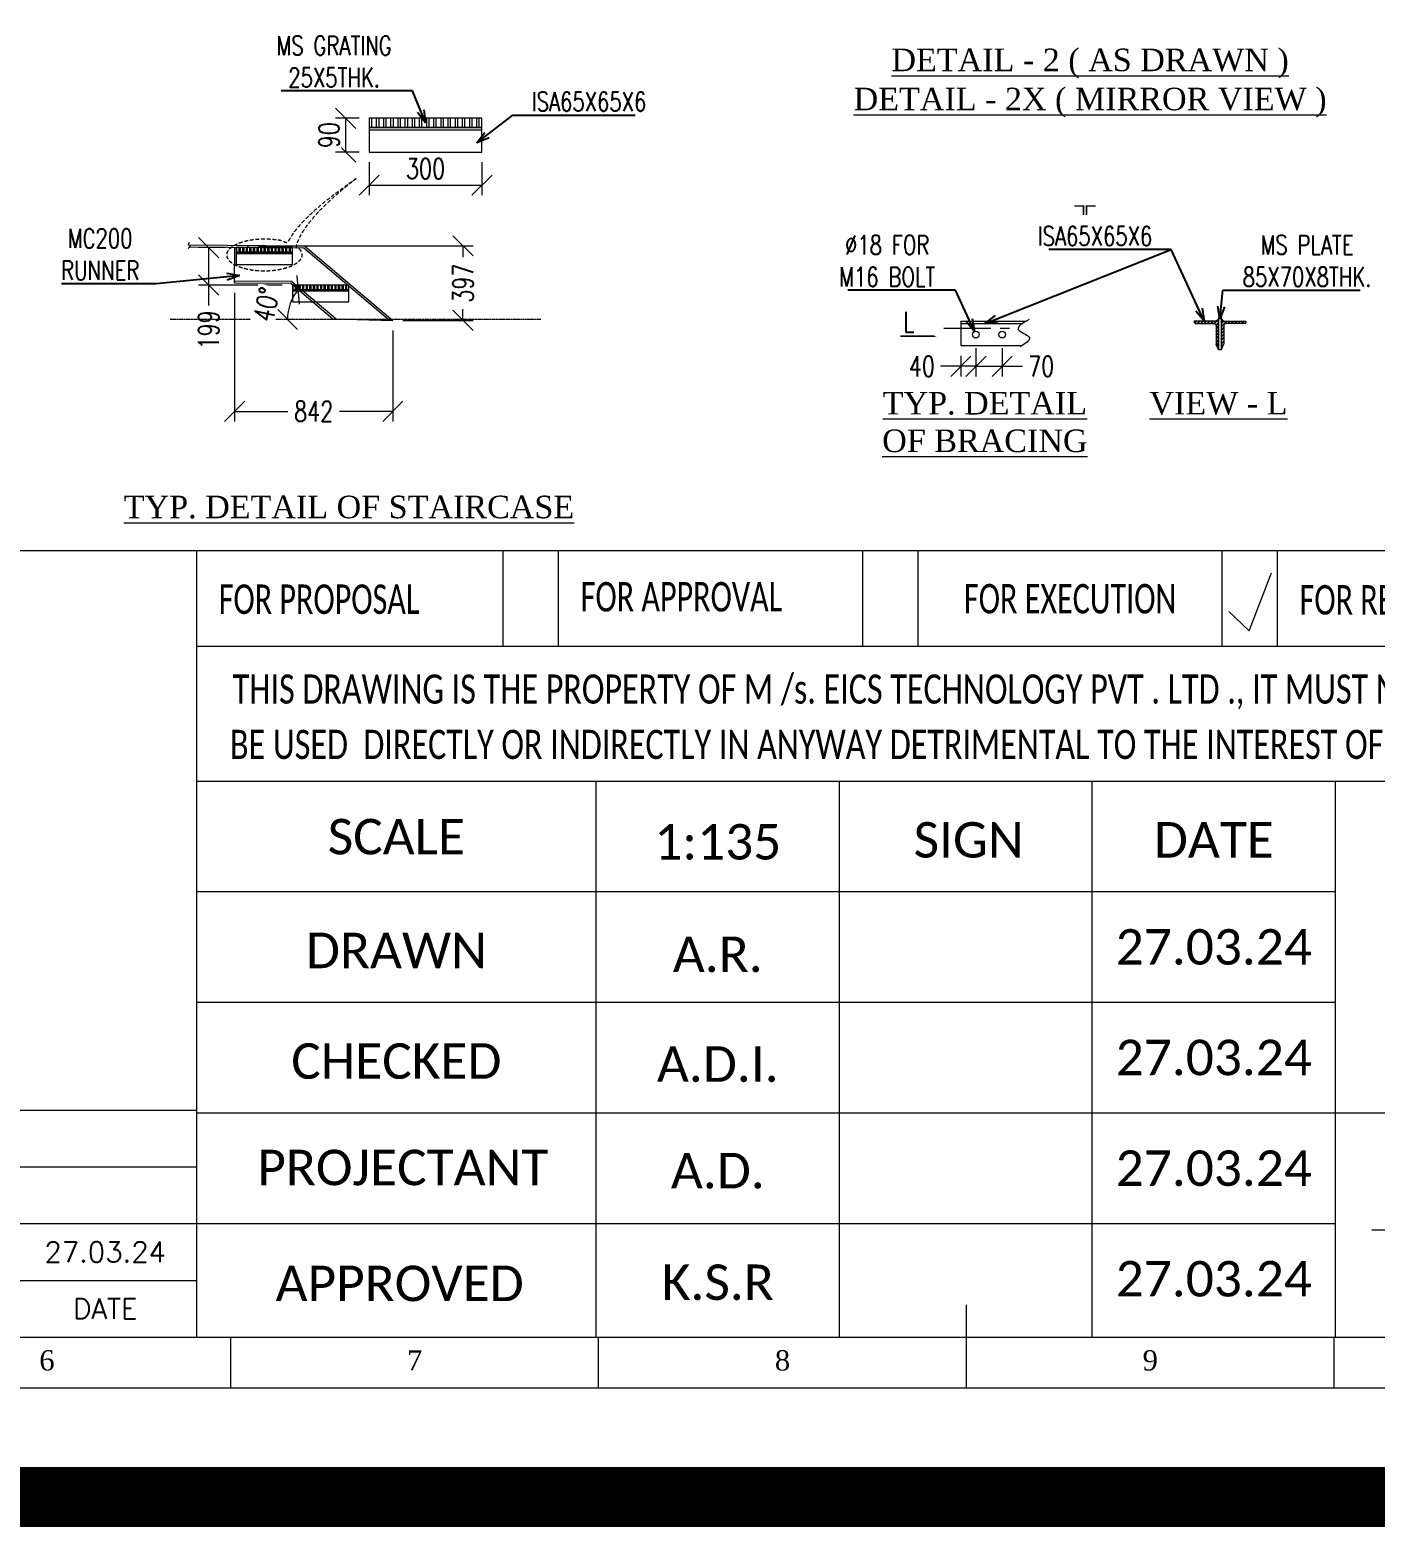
# Model space of a CAD drawing. Header units: millimetres. Extents: x 440906 to 556670, y 99378 to 157816.
# Drawn here: x 503218 to 521111, y 99378 to 119296 of the extents above; entities that cross this region are included whole.
import ezdxf
from ezdxf import colors
from ezdxf.entities.mleader import LeaderData, LeaderLine
from ezdxf.enums import TextEntityAlignment as Align
from ezdxf.math import Vec2, Vec3

# ---------------------------------------------------------------- set-up
doc = ezdxf.new("R2010")
doc.units = ezdxf.units.MM
for name, pattern in [('CENTER', [2, 1.25, -0.25, 0.25, -0.25]), ('HIDDEN', [0.375, 0.25, -0.125]), ('PHANTOM2', [31.75, 15.875, -3.175, 3.175, -3.175, 3.175, -3.175])]:
    doc.linetypes.add(name, pattern=pattern)
doc.layers.get('Defpoints').update_dxf_attribs({"lineweight": 0})
for name, color, linetype, lineweight in [('A2 LAND', 7, 'Continuous', 15), ('Center Line', 2, 'CENTER', 9), ('Construction Line', 3, 'Continuous', 20), ('Dimentions', 1, 'Continuous', 13), ('Text', 1, 'Continuous', 20)]:
    doc.layers.add(name, color=color, linetype=linetype, lineweight=lineweight)
doc.layers.add('Phantom Line', color=250, linetype='PHANTOM2', lineweight=5, transparency=0.4)
doc.styles.add('BOS', font='BOOKOS.TTF')
doc.styles.add('EICS CALIBRI', font='calibri.ttf')
doc.styles.add('romans', font='romans.shx', dxfattribs={"width": 0.75})
doc.styles.get("Standard").update_dxf_attribs({"font": 'simplex.shx'})
doc.dimstyles.new('ASHU', dxfattribs={"dimscale": 135, "dimtxt": 2, "dimasz": 2, "dimexe": 1, "dimexo": 1, "dimtad": 0, "dimdec": 0, "dimtxsty": 'romans', "dimblk": 'OBLIQUE', "dimcen": 2.5, "dimclrd": 256, "dimclre": 256, "dimclrt": 256, "dimadec": 0, "dimazin": 0, "dimtfac": 1, "dimtdec": 0, "dimtmove": 0, "dimatfit": 3, "dimldrblk": 'OPEN', "dimfxl": 1, "dimtfill": 1, "dimlwd": 9, "dimlwe": 5, "dimarcsym": 0})

# ---------------------------------------------------------------- blocks, each defined once
blk = doc.blocks.new('A2-P')
at = {"layer": 'A2 LAND', "color": 0}
for p, q in [((532836.27, 184283.52), (532484.87, 184283.52)), ((532694.18, 184283.52), (532694.18, 184261.91)), ((532724.43, 184274.08), (532724.43, 184283.52)), ((532729.89, 184274.08), (532729.89, 184283.52)), ((532759.89, 184274.08), (532759.89, 184283.52)), ((532765.35, 184274.08), (532765.35, 184283.52)), ((532795.35, 184274.08), (532795.35, 184283.52)), ((532800.81, 184274.08), (532800.81, 184283.52)), ((532836.27, 184274.08), (532694.18, 184274.08)), ((532694.18, 184261.91), (532694.18, 184205.96)), ((532836.27, 184260.78), (532694.18, 184260.78)), ((532733.59, 184205.96), (532733.59, 184260.78)), ((532757.6, 184205.96), (532757.6, 184260.78)), ((532806.54, 184205.96), (532806.54, 184260.78)), ((532484.87, 184228.34), (532694.18, 184228.34)), ((532484.87, 184222.74), (532694.18, 184222.74)), ((532484.87, 184217.15), (532694.18, 184217.15)), ((532484.87, 184211.55), (532694.18, 184211.55)), ((532770.12, 184200.96), (532770.12, 184209.14)), ((532697.56, 184200.96), (532697.56, 184205.96)), ((532733.84, 184200.96), (532733.84, 184205.96)), ((532770.12, 184200.96), (532770.12, 184205.96)), ((532806.4, 184200.96), (532806.4, 184205.96))]:
    blk.add_line(p, q, dxfattribs=at)
at = {"layer": 'A2 LAND'}
for p, q in [((532694.18, 184261.91), (532694.18, 184205.96)), ((532782.53, 184205.96), (532782.53, 184260.78)), ((532806.54, 184249.87), (532694.18, 184249.87)), ((532806.54, 184238.96), (532694.18, 184238.96)), ((532836.27, 184228.05), (532694.18, 184228.05)), ((532806.54, 184217.14), (532694.18, 184217.14)), ((532806.54, 184217.14), (532694.18, 184217.14))]:
    blk.add_line(p, q, dxfattribs=at)
at = {"layer": 'A2 LAND', "color": 7, "ltscale": 8}
blk.add_line((532810.1, 184216.55), (532832.87, 184216.55), dxfattribs=at)
at = {"layer": 'A2 LAND', "color": 0}
for points in [[(532479.87, 184200.96), (533060.38, 184200.96), (533060.38, 184606.82), (532479.87, 184606.82)], [(532484.87, 184205.96), (533055.38, 184205.96), (533055.38, 184601.82), (532484.87, 184601.82)]]:
    blk.add_lwpolyline(points, close=True, dxfattribs=at)
at = {"layer": 'A2 LAND'}
blk.add_lwpolyline([(532796.01, 184277.53), (532798.01, 184275.64), (532800.23, 184281.37)], dxfattribs=at)
at = {"layer": 'A2 LAND', "color": 5, "style": 'EICS CALIBRI', "width": 0.7}
for s, p in [('FOR APPROVAL', (532732.07, 184277.54)), ('FOR PROPOSAL', (532696.36, 184277.3)), ('FOR REFERENCE', (532802.99, 184277.24))]:
    blk.add_text(s, height=2.9041, dxfattribs=at).set_placement(p)
blk.add_text('FOR EXECUTION', height=2.9041, dxfattribs=at).set_placement((532780.35, 184278.8), align=Align.MIDDLE_CENTER)
at = {"layer": 'A2 LAND', "color": 0, "style": 'EICS CALIBRI', "width": 0.75}
for s, p in [('THIS DRAWING IS THE PROPERTY OF M /s. EICS TECHNOLOGY PVT . LTD ., IT MUST NOT', (532697.74, 184268.45)), ('BE USED  DIRECTLY OR INDIRECTLY IN ANYWAY DETRIMENTAL TO THE INTEREST OF THE COMPANY.', (532697.48, 184262.99))]:
    blk.add_text(s, height=2.8749, dxfattribs=at).set_placement(p)
at = {"layer": 'A2 LAND', "style": 'EICS CALIBRI'}
for s, p in [('SCALE', (532713.89, 184255.33)), ('SIGN', (532770.34, 184255.01)), ('DRAWN', (532713.89, 184244.1)), ('CHECKED', (532713.89, 184233.19))]:
    blk.add_text(s, height=3.5, rotation=0, dxfattribs=at).set_placement(p, align=Align.MIDDLE_CENTER)
for s, p in [('DATE', (532794.53, 184255.01)), ('27.03.24', (532794.53, 184244.45)), ('27.03.24', (532794.53, 184233.54)), ('27.03.24', (532794.53, 184222.62)), ('27.03.24', (532794.53, 184211.71))]:
    blk.add_text(s, height=3.5, rotation=0, dxfattribs=at).set_placement(p, align=Align.MIDDLE)
for s, p in [('PROJECTANT', (532700.17, 184220.94)), ('APPROVED', (532701.97, 184209.5))]:
    blk.add_text(s, height=3.5, rotation=0, dxfattribs=at).set_placement(p)
at = {"layer": 'A2 LAND', "color": 0}
for s, p in [('27.03.24', (532685.17, 184214.35)), ('DATE', (532685.17, 184208.76))]:
    blk.add_text(s, height=2, rotation=0, dxfattribs=at).set_placement(p, align=Align.MIDDLE)
at = {"layer": 'A2 LAND', "color": 0, "style": 'BOS'}
for s, p in [('6', (532679.42, 184203.66)), ('7', (532715.7, 184203.66)), ('8', (532751.98, 184203.66)), ('9', (532788.26, 184203.66))]:
    blk.add_text(s, height=2, dxfattribs=at).set_placement(p, align=Align.MIDDLE)
at = {"layer": 'A2 LAND', "color": 5, "style": 'EICS CALIBRI'}
for tag, height, p in [('CLIENT', 5, (532972.4, 184277.32)), ('PROJECTNAME', 3.5, (532972.4, 184265.93)), ('PROJECTLOCATION', 3.5, (532972.4, 184256.33)), ('DRAWINGNAME1', 5, (532972.25, 184246.62)), ('CODE', 3.5, (532820.7, 184239.3)), ('DRAWINGNAME2', 5, (532972.49, 184238.83)), ('DRAWINGNO1', 3.5, (532940.8, 184227.64)), ('SHNO', 3.5, (533005.25, 184224.03)), ('RV', 3.5, (533046.81, 184224.15)), ('APPD', 3.5, (532745.59, 184211.36))]:
    blk.add_attdef(tag, text='', height=height, dxfattribs=at).set_placement(p, align=Align.MIDDLE)
for tag, p in [('SCALE', (532745.59, 184255.01)), ('DWN', (532745.59, 184244.1)), ('CKD', (532745.59, 184233.19)), ('PRTANT', (532745.6, 184222.28))]:
    blk.add_attdef(tag, text='', height=3.5, dxfattribs=at).set_placement(p, align=Align.MIDDLE_CENTER)
blk = doc.blocks.new('_Open30')
at = {"color": 0, "linetype": 'ByBlock', "lineweight": -2}
for p, q in [((-1, 0.27), (0, 0)), ((0, 0), (-1, -0.27)), ((0, 0), (-1, 0))]:
    blk.add_line(p, q, dxfattribs=at)
blk = doc.blocks.new('_Oblique')
at = {"color": 0, "linetype": 'ByBlock', "lineweight": -2}
blk.add_line((-0.5, -0.5), (0.5, 0.5), dxfattribs=at)
blk = doc.blocks.new('*D102')
at = {"layer": 'Defpoints', "color": 0, "transparency": 16777216}
for p in [(515801, 115198), (516151, 115198), (516151, 114822)]:
    blk.add_point(p, dxfattribs=at)
at = {"layer": 'Dimentions', "lineweight": 5, "transparency": 16777216}
for p, q in [((515801, 115063), (515801, 114687)), ((516151, 115063), (516151, 114687))]:
    blk.add_line(p, q, dxfattribs=at)
at = {"layer": 'Dimentions', "lineweight": 9, "transparency": 16777216}
for p, q in [((515801, 114822), (516151, 114822)), ((516151, 114822), (516421, 114822))]:
    blk.add_line(p, q, dxfattribs=at)
at = {"layer": 'Dimentions', "lineweight": 9, "transparency": 16777216, "xscale": 270, "yscale": 270, "zscale": 270, "rotation": 180}
blk.add_blockref('_Oblique', (515801, 114822), dxfattribs=at)
at = {"layer": 'Dimentions', "lineweight": 9, "transparency": 16777216, "xscale": 270, "yscale": 270, "zscale": 270}
blk.add_blockref('_Oblique', (516151, 114822), dxfattribs=at)
at = {"layer": 'Dimentions', "transparency": 16777216, "insert": (516670, 114822), "char_height": 270, "attachment_point": 5, "style": 'romans', "bg_fill": 3, "box_fill_scale": 1.1, "bg_fill_color": 256, "bg_fill_true_color": 13158600, "bg_fill_transparency": 0}
blk.add_mtext('70', dxfattribs=at)
blk = doc.blocks.new('_Open')
at = {"color": 0, "linetype": 'ByBlock', "lineweight": -2}
for p, q in [((-1, 0.167), (0, 0)), ((-1, -0.167), (0, 0)), ((0, 0), (-1, 0))]:
    blk.add_line(p, q, dxfattribs=at)
blk = doc.blocks.new('*D103')
at = {"layer": 'Defpoints', "color": 0, "transparency": 16777216}
for p in [(515601, 115096), (515801, 115096), (515601, 114822)]:
    blk.add_point(p, dxfattribs=at)
at = {"layer": 'Dimentions', "lineweight": 5, "transparency": 16777216}
for p, q in [((515601, 114961), (515601, 114687)), ((515801, 114961), (515801, 114687))]:
    blk.add_line(p, q, dxfattribs=at)
at = {"layer": 'Dimentions', "lineweight": 9, "transparency": 16777216}
for p, q in [((515601, 114822), (515331, 114822)), ((515801, 114822), (515601, 114822))]:
    blk.add_line(p, q, dxfattribs=at)
at = {"layer": 'Dimentions', "lineweight": 9, "transparency": 16777216, "xscale": 270, "yscale": 270, "zscale": 270, "rotation": 180}
blk.add_blockref('_Oblique', (515601, 114822), dxfattribs=at)
at = {"layer": 'Dimentions', "lineweight": 9, "transparency": 16777216, "xscale": 270, "yscale": 270, "zscale": 270}
blk.add_blockref('_Oblique', (515801, 114822), dxfattribs=at)
at = {"layer": 'Dimentions', "transparency": 16777216, "insert": (515083, 114822), "char_height": 270, "attachment_point": 5, "style": 'romans', "bg_fill": 3, "box_fill_scale": 1.1, "bg_fill_color": 256, "bg_fill_true_color": 13158600, "bg_fill_transparency": 0}
blk.add_mtext('40', dxfattribs=at)
blk = doc.blocks.new('grg')
h = blk.add_hatch()
h.set_pattern_fill('ANSI32', color=256, scale=2, angle=45)
h.set_pattern_definition([(90, (-1377.152, -782.487), (-19.05, 0), []), (90, (-1370.802, -776.137), (-19.05, 0), [])])
h.paths.add_polyline_path([(482716.1, 151546), (482416.1, 151546), (482416.1, 151521), (482716.1, 151521)])
h = blk.add_hatch()
h.set_pattern_fill('ANSI32', color=256, scale=2, angle=45)
h.set_pattern_definition([(90, (-1077.152, -981.895), (-19.05, 0), []), (90, (-1070.802, -975.545), (-19.05, 0), [])])
h.paths.add_polyline_path([(483016.1, 151346.5), (482716.1, 151346.5), (482716.1, 151321.5), (483016.1, 151321.5)])
at = {"layer": 'Construction Line'}
for p, q in [((482416.1, 151515), (482716.1, 151515)), ((482408, 151369.5), (482408, 151358.5)), ((482716.1, 151315.5), (483016.1, 151315.5)), ((482930.6, 151166.6), (483249.8, 151158.6))]:
    blk.add_line(p, q, dxfattribs=at)
for points in [[(482162.4, 151560.5), (482780.4, 151555.5), (483249.8, 151158.6)], [(482169.5, 151549.5), (482776.3, 151544.5), (483232.2, 151159.1)], [(482408, 151369.5), (482710.5, 151367.1), (482948.1, 151166.2)], [(482408, 151358.5), (482706.5, 151356.1), (482930.6, 151166.6)]]:
    blk.add_lwpolyline(points, dxfattribs=at)
for points in [[(482416.1, 151521), (482716.1, 151521), (482716.1, 151546), (482416.1, 151546)], [(482416.1, 151456), (482716.1, 151456), (482716.1, 151521), (482416.1, 151521)], [(482716.1, 151321.5), (483016.1, 151321.5), (483016.1, 151346.5), (482716.1, 151346.5)], [(482716.1, 151256.5), (483016.1, 151256.5), (483016.1, 151321.5), (482716.1, 151321.5)]]:
    blk.add_lwpolyline(points, close=True, dxfattribs=at)
blk.add_spline([(482167.9, 151573.1), (482161.2, 151562.8), (482169.7, 151551.8), (482160.7, 151541.3)], degree=3, dxfattribs=at)
blk = doc.blocks.new('GFG')
at = {"layer": 'Construction Line'}
blk.add_line((446711.8, 151428.4), (446713.3, 151617.4), dxfattribs=at)
blk.add_blockref('grg', (-35696.2, 69.9), dxfattribs=at)
blk = doc.blocks.new('*D225')
at = {"layer": 'Defpoints', "color": 0, "transparency": 16777216}
for p in [(505960, 116400), (505594, 115902), (506710, 115902)]:
    blk.add_point(p, dxfattribs=at)
at = {"layer": 'Dimentions', "lineweight": 5, "transparency": 16777216}
for p, q in [((505825, 116400), (505459, 116400)), ((506575, 115902), (505459, 115902))]:
    blk.add_line(p, q, dxfattribs=at)
at = {"layer": 'Dimentions', "lineweight": 9, "transparency": 16777216}
for p, q in [((505594, 116400), (505594, 115902)), ((505594, 115902), (505594, 115632))]:
    blk.add_line(p, q, dxfattribs=at)
at = {"layer": 'Dimentions', "lineweight": 9, "transparency": 16777216, "xscale": 270, "yscale": 270, "zscale": 270}
for p, rotation in [((505594, 116400), 90), ((505594, 115902), 270)]:
    blk.add_blockref('_Oblique', p, dxfattribs=dict(at, rotation=rotation))
at = {"layer": 'Dimentions', "transparency": 16777216, "insert": (505594, 115306), "char_height": 270, "attachment_point": 5, "rotation": 90, "style": 'romans', "bg_fill": 3, "box_fill_scale": 1.1, "bg_fill_color": 256, "bg_fill_true_color": 13158600, "bg_fill_transparency": 0}
blk.add_mtext('199', dxfattribs=at)
blk = doc.blocks.new('*D226')
at = {"layer": 'Defpoints', "color": 0, "transparency": 16777216}
for p in [(506121, 116424), (508978, 116424), (508045, 115432)]:
    blk.add_point(p, dxfattribs=at)
at = {"layer": 'Dimentions', "lineweight": 5, "transparency": 16777216}
for p, q in [((506256, 116424), (509113, 116424)), ((508180, 115432), (509113, 115432))]:
    blk.add_line(p, q, dxfattribs=at)
at = {"layer": 'Dimentions', "lineweight": 9, "transparency": 16777216}
for p, q in [((508978, 116424), (508978, 116273)), ((508978, 115432), (508978, 115583))]:
    blk.add_line(p, q, dxfattribs=at)
at = {"layer": 'Dimentions', "lineweight": 9, "transparency": 16777216, "xscale": 270, "yscale": 270, "zscale": 270}
for p, rotation in [((508978, 116424), 90), ((508978, 115432), 270)]:
    blk.add_blockref('_Oblique', p, dxfattribs=dict(at, rotation=rotation))
at = {"layer": 'Dimentions', "transparency": 16777216, "insert": (508978, 115928), "char_height": 270, "attachment_point": 5, "rotation": 90, "style": 'romans', "bg_fill": 3, "box_fill_scale": 1.1, "bg_fill_color": 256, "bg_fill_true_color": 13158600, "bg_fill_transparency": 0}
blk.add_mtext('397', dxfattribs=at)
blk = doc.blocks.new('*D227')
at = {"layer": 'Defpoints', "color": 0, "transparency": 16777216}
for p in [(505940, 115932), (508045, 115432), (508045, 114221)]:
    blk.add_point(p, dxfattribs=at)
at = {"layer": 'Dimentions', "lineweight": 5, "transparency": 16777216}
for p, q in [((505940, 115797), (505940, 114086)), ((508045, 115297), (508045, 114086))]:
    blk.add_line(p, q, dxfattribs=at)
at = {"layer": 'Dimentions', "lineweight": 9, "transparency": 16777216}
for p, q in [((505940, 114221), (506648, 114221)), ((508045, 114221), (507337, 114221))]:
    blk.add_line(p, q, dxfattribs=at)
at = {"layer": 'Dimentions', "lineweight": 9, "transparency": 16777216, "xscale": 270, "yscale": 270, "zscale": 270, "rotation": 180}
blk.add_blockref('_Oblique', (505940, 114221), dxfattribs=at)
at = {"layer": 'Dimentions', "lineweight": 9, "transparency": 16777216, "xscale": 270, "yscale": 270, "zscale": 270}
blk.add_blockref('_Oblique', (508045, 114221), dxfattribs=at)
at = {"layer": 'Dimentions', "transparency": 16777216, "insert": (506992, 114221), "char_height": 270, "attachment_point": 5, "style": 'romans', "bg_fill": 3, "box_fill_scale": 1.1, "bg_fill_color": 256, "bg_fill_true_color": 13158600, "bg_fill_transparency": 0}
blk.add_mtext('842', dxfattribs=at)
blk = doc.blocks.new('BFG')
at = {"layer": 'Construction Line'}
h = blk.add_hatch(dxfattribs=at)
h.set_pattern_fill('ANSI32', color=256, scale=10, angle=45)
h.set_pattern_definition([(90, (-1911710.825, -642794.69), (-95.25, 0), []), (90, (-1911679.075, -642762.94), (-95.25, 0), [])])
h.paths.add_polyline_path([(508755, 118848), (507255, 118848), (507255, 118723), (508755, 118723)])
blk.add_line((507255, 118693), (508755, 118693), dxfattribs=at)
for points in [[(507255, 118723), (508755, 118723), (508755, 118848), (507255, 118848)], [(507255, 118398), (508755, 118398), (508755, 118723), (507255, 118723)]]:
    blk.add_lwpolyline(points, close=True, dxfattribs=at)
blk = doc.blocks.new('*D236')
at = {"layer": 'Defpoints', "color": 0, "transparency": 16777216}
for p in [(507730, 117671), (509230, 117671), (509230, 117231)]:
    blk.add_point(p, dxfattribs=at)
at = {"layer": 'Dimentions', "lineweight": 5, "transparency": 16777216}
for p, q in [((507730, 117536), (507730, 117096)), ((509230, 117536), (509230, 117096))]:
    blk.add_line(p, q, dxfattribs=at)
at = {"layer": 'Dimentions', "lineweight": 9, "transparency": 16777216}
blk.add_line((507730, 117231), (509230, 117231), dxfattribs=at)
at = {"layer": 'Dimentions', "lineweight": 9, "transparency": 16777216, "xscale": 270, "yscale": 270, "zscale": 270, "rotation": 180}
blk.add_blockref('_Oblique', (507730, 117231), dxfattribs=at)
at = {"layer": 'Dimentions', "lineweight": 9, "transparency": 16777216, "xscale": 270, "yscale": 270, "zscale": 270}
blk.add_blockref('_Oblique', (509230, 117231), dxfattribs=at)
at = {"layer": 'Dimentions', "transparency": 16777216, "insert": (508480, 117451), "char_height": 270, "attachment_point": 5, "style": 'romans', "bg_fill": 3, "box_fill_scale": 1.1, "bg_fill_color": 256, "bg_fill_true_color": 13158600, "bg_fill_transparency": 0}
blk.add_mtext('300', dxfattribs=at)
blk = doc.blocks.new('*D237')
at = {"layer": 'Defpoints', "color": 0, "transparency": 16777216}
for p in [(507730, 118121), (507730, 117671)]:
    blk.add_point(p, dxfattribs=at)
at = {"layer": 'Dimentions', "lineweight": 5, "transparency": 16777216}
for p, q in [((507595, 118121), (507281, 118121)), ((507595, 117671), (507281, 117671))]:
    blk.add_line(p, q, dxfattribs=at)
at = {"layer": 'Dimentions', "lineweight": 9, "transparency": 16777216}
blk.add_line((507416, 118121), (507416, 117671), dxfattribs=at)
at = {"layer": 'Dimentions', "lineweight": 9, "transparency": 16777216, "xscale": 270, "yscale": 270, "zscale": 270}
for p, rotation in [((507416, 118121), 90), ((507416, 117671), 270)]:
    blk.add_blockref('_Oblique', p, dxfattribs=dict(at, rotation=rotation))
at = {"layer": 'Dimentions', "transparency": 16777216, "insert": (507197, 117896), "char_height": 270, "attachment_point": 5, "rotation": 90, "style": 'romans', "bg_fill": 3, "box_fill_scale": 1.1, "bg_fill_color": 256, "bg_fill_true_color": 13158600, "bg_fill_transparency": 0}
blk.add_mtext('90', dxfattribs=at)
at = {"layer": 'Defpoints', "color": 0, "transparency": 16777216}
blk.add_point((507416, 117671), dxfattribs=at)
blk = doc.blocks.new('*D239')
at = {"layer": 'Defpoints', "color": 0, "transparency": 16777216}
for p in [(506686, 115926), (506710, 115720), (505084, 115445), (507247, 115452), (510013, 115445)]:
    blk.add_point(p, dxfattribs=at)
at = {"layer": 'Dimentions', "lineweight": 9, "transparency": 16777216}
blk.add_arc((507255, 115445), 612, 139.7865, 180, dxfattribs=at)
at = {"layer": 'Dimentions', "lineweight": 9, "transparency": 16777216, "xscale": 270, "yscale": 270, "zscale": 270}
for p, rotation in [((506788, 115839), 49.78650376330508), ((506644, 115445), 269.9999999999998)]:
    blk.add_blockref('_Oblique', p, dxfattribs=dict(at, rotation=rotation))
at = {"layer": 'Dimentions', "transparency": 16777216, "insert": (506362, 115642), "char_height": 270, "attachment_point": 5, "rotation": 77.559, "style": 'romans', "bg_fill": 3, "box_fill_scale": 1.1, "bg_fill_color": 256, "bg_fill_true_color": 13158600, "bg_fill_transparency": 0}
blk.add_mtext('40°', dxfattribs=at)

msp = doc.modelspace()

# ---------------------------------------------------------------- hatches: boundary and pattern name
h = msp.add_hatch()
h.set_pattern_fill('ANSI31', color=256, scale=10)
h.set_pattern_definition([(45, (260891.14, -116738.59), (-22.4506403, 22.4506403), [])])
h.paths.add_polyline_path([(518702.9, 115420.7), (518702.9, 115413.2, 0.4142136), (518725.4, 115390.7), (518965.4, 115390.7, -0.4142136), (518997.9, 115358.2), (518997.9, 115118.2, 0.4142136), (519020.4, 115095.7), (519027.9, 115095.7), (519027.9, 115420.7)])
h.paths.add_polyline_path([(519393.3, 115413.2), (519393.3, 115420.7), (519068.3, 115420.7), (519068.3, 115095.7), (519075.8, 115095.7, 0.4142136), (519098.3, 115118.2), (519098.3, 115358.2, -0.4142136), (519130.8, 115390.7), (519370.8, 115390.7, 0.4142136)])
h = msp.add_hatch(color=256)
h.dxf.hatch_style = 1
h.paths.add_polyline_path([(519027.9, 115450.7), (518997.9, 115420.7), (519027.9, 115420.7)])
h.paths.add_polyline_path([(519068.3, 115450.7), (519068.3, 115420.7), (519098.3, 115420.7)])
h.paths.add_polyline_path([(519027.9, 115095.7), (519020.4, 115095.7, -0.2967504), (518999.8, 115109.1), (519027.9, 115045.7)])
h.paths.add_polyline_path([(519094.6, 115105.9, -0.2534264), (519075.8, 115095.7), (519068.3, 115095.7), (519068.3, 115045.8)])

# ---------------------------------------------------------------- linework, layer by layer
at = {"layer": 'Center Line', "linetype": 'CENTER', "ltscale": 500}
msp.add_line((515373.6, 115330.2), (516362.9, 115330.2), dxfattribs=at)
at = {"layer": 'Construction Line'}
for p, q in [((515601.2, 115420.7), (516469, 115420.7)), ((515601.2, 115420.7), (515601.2, 115095.7)), ((515601.2, 115390.7), (516420.1, 115390.7)), ((518997.9, 115420.7), (519027.9, 115450.7)), ((519098.3, 115420.7), (519068.3, 115450.7)), ((515601.2, 115095.7), (516414.9, 115095.7)), ((519027.9, 115045.7), (518999.8, 115109.1)), ((519068.3, 115045.8), (519096.1, 115109.3))]:
    msp.add_line(p, q, dxfattribs=at)
for points in [[(519027.9, 115420.7), (518702.9, 115420.7), (518702.9, 115413.2, 0.4142136), (518725.4, 115390.7), (518965.4, 115390.7, -0.4142136), (518997.9, 115358.2), (518997.9, 115118.2, 0.4142136), (519020.4, 115095.7), (519027.9, 115095.7)], [(519068.3, 115420.7), (519393.3, 115420.7), (519393.3, 115413.2, -0.4142136), (519370.8, 115390.7), (519130.8, 115390.7, 0.4142136), (519098.3, 115358.2), (519098.3, 115118.2, -0.4142136), (519075.8, 115095.7), (519068.3, 115095.7)]]:
    msp.add_lwpolyline(points, format="xyb", close=True, dxfattribs=at)
msp.add_lwpolyline([(519027.9, 115045.7), (519068.3, 115045.7), (519068.3, 115470.7), (519027.9, 115470.7)], close=True, dxfattribs=at)
for centre in [(515801.2, 115243.2), (516151.2, 115243.2)]:
    msp.add_circle(centre, 45, dxfattribs=at)
msp.add_spline([(516508.9, 115443.2), (516365.6, 115311.4), (516512.7, 115201.4), (516389.3, 115080)], degree=3, dxfattribs=at)
at = {"layer": 'Text', "const_width": 20}
for points in [[(517113, 116953.7), (517233, 116953.7), (517233, 116833.7)], [(517393, 116953.7), (517273, 116953.7), (517273, 116833.7)]]:
    msp.add_lwpolyline(points, dxfattribs=at)

# ---------------------------------------------------------------- block references
at = {"layer": 'A2 LAND'}
ref = msp.add_blockref('A2-P', (-71330099.8, -24738863.6), dxfattribs=dict(at, xscale=134.8532359434997, yscale=134.8532359434997, zscale=134.8532359434997))
ref.add_attrib('APPD', 'K.S.R', dxfattribs={"color": 5, "height": 471.99, "style": 'EICS CALIBRI'}).set_placement((512367.6, 102635.1), align=Align.MIDDLE)
ref.add_attrib('PRTANT', 'A.D.', dxfattribs={"color": 5, "height": 471.99, "style": 'EICS CALIBRI'}).set_placement((512368.3, 103741.9), align=Align.BOTTOM_CENTER)
ref.add_attrib('CKD', 'A.D.I.', dxfattribs={"color": 5, "height": 471.99, "style": 'EICS CALIBRI'}).set_placement((512367.6, 105160.1), align=Align.BOTTOM_CENTER)
ref.add_attrib('DWN', 'A.R.', dxfattribs={"color": 5, "height": 471.99, "style": 'EICS CALIBRI'}).set_placement((512367.6, 106620.8), align=Align.BOTTOM_CENTER)
ref.add_attrib('SCALE', '1:135', dxfattribs={"color": 5, "height": 471.99, "style": 'EICS CALIBRI'}).set_placement((512367.6, 108117.4), align=Align.BOTTOM_CENTER)
at = {"layer": 'Dimentions', "color": 4, "xscale": 2.5, "yscale": 2.5, "zscale": 2.5}
msp.add_blockref('GFG', (-610839.4, -262639.3), dxfattribs=at)
at = {"layer": 'Phantom Line'}
msp.add_blockref('BFG', (474.6, -726.3), dxfattribs=at)

# ---------------------------------------------------------------- texts
at = {"layer": 'Text', "style": 'BOS'}
for s, p in [('%%UDETAIL - 2 ( AS DRAWN )', (517320.6, 119047.5)), ('%%UDETAIL - 2X ( MIRROR VIEW )', (517320.6, 118527.5)), ('%%UTYP. DETAIL', (515920.9, 114479.9)), ('%%UVIEW - L', (519027.7, 114479.9)), ('%%UOF BRACING', (515920.9, 113979.9)), ('%%UTYP. DETAIL OF STAIRCASE', (507461.4, 113099.8))]:
    msp.add_text(s, height=300, dxfattribs=at).set_placement(p, align=Align.TOP_CENTER)
at = {"layer": 'Text', "style": 'romans', "width": 0.75}
msp.add_text('L', height=270, dxfattribs=at).set_placement((514910.2, 115543.7), align=Align.TOP_CENTER)

# ---------------------------------------------------------------- leaders
at = {"layer": 'Text'}
ml = msp.add_multileader_mtext('Standard', dxfattribs=at)
ml.set_content('ISA65X65X6', color=256, style='romans')
ml.set_leader_properties(color=256)
ml.set_arrow_properties(name='OPEN30')
ml.build(insert=Vec2(0, 0))
ml.multileader.update_dxf_attribs({"text_left_attachment_type": 5, "text_right_attachment_type": 5, "dogleg_length": 0.36, "arrow_head_size": 170, "scale": 85})
ctx = ml.context
ctx.base_point, ctx.scale, ctx.char_height, ctx.arrow_head_size, ctx.landing_gap_size, ctx.plane_origin = Vec3(509670.1, 118164.3), 85, 255, 170, 170, Vec3(512550.4, 119992.2)
ctx.left_attachment, ctx.right_attachment, ctx.text_align_type = 5, 5, 1
notes = []
notes.append((ctx, [(1, (1, 1, 0), (509639.5, 118164.3), (1, 0), 30.6, [(1, [(509162.9, 117792.3)], 0, [])])]))
ctx.mtext.insert, ctx.mtext.alignment, ctx.mtext.flow_direction = Vec3(510655.2, 118470.3), 2, 5
ml = msp.add_multileader_mtext('Standard', dxfattribs=at)
ml.set_content('MB300', color=256, style='romans')
ml.set_leader_properties(color=256)
ml.set_arrow_properties(name='OPEN30')
ml.build(insert=Vec2(0, 0))
ml.multileader.update_dxf_attribs({"text_left_attachment_type": 5, "text_right_attachment_type": 5, "dogleg_length": 0.36, "arrow_head_size": 170, "scale": 85})
ctx = ml.context
ctx.base_point, ctx.scale, ctx.char_height, ctx.arrow_head_size, ctx.landing_gap_size, ctx.plane_origin = Vec3(478220.8, 116396.1), 85, 255, 170, 170, Vec3(482071.1, 118113.3)
ctx.left_attachment, ctx.right_attachment, ctx.text_align_type = 5, 5, 1
notes.append((ctx, [(0, (1, 1, 0), (479483.9, 116396.1), (-1, 0), 30.6, [(1, [(480169, 115190.4)], 0, [])])]))
ctx.mtext.insert, ctx.mtext.width, ctx.mtext.alignment, ctx.mtext.flow_direction = Vec3(478837.1, 116702.1), 892.5, 2, 5
ml = msp.add_multileader_mtext('Standard', dxfattribs=at)
ml.set_content('ISA65X65X6', color=256, style='romans')
ml.set_leader_properties(color=256)
ml.set_arrow_properties(name='OPEN30')
ml.build(insert=Vec2(0, 0))
ml.multileader.update_dxf_attribs({"text_left_attachment_type": 5, "text_right_attachment_type": 5, "dogleg_length": 0.36, "arrow_head_size": 170, "scale": 85})
ctx = ml.context
ctx.base_point, ctx.scale, ctx.char_height, ctx.arrow_head_size, ctx.landing_gap_size, ctx.plane_origin = Vec3(516399.9, 116375.6), 85, 255, 170, 170, Vec3(520678.7, 116972.4)
ctx.left_attachment, ctx.right_attachment, ctx.text_align_type = 5, 5, 1
notes.append((ctx, [(0, (1, 1, 0), (518400.7, 116375.6), (-1, 0), 30.6, [(0, [(515922.4, 115390.7)], 0, []), (1, [(518838.9, 115420.7)], 0, [])])]))
ctx.mtext.insert, ctx.mtext.alignment, ctx.mtext.flow_direction = Vec3(517385, 116681.6), 2, 5
ml = msp.add_multileader_mtext('Standard', dxfattribs=at)
ml.set_content('MS PLATE\\P85X70X8THK.', color=256, style='romans')
ml.set_leader_properties(color=256)
ml.set_arrow_properties(name='OPEN30')
ml.build(insert=Vec2(0, 0))
ml.multileader.update_dxf_attribs({"text_left_attachment_type": 5, "text_right_attachment_type": 5, "dogleg_length": 0.36, "arrow_head_size": 170, "scale": 85})
ctx = ml.context
ctx.base_point, ctx.scale, ctx.char_height, ctx.arrow_head_size, ctx.landing_gap_size, ctx.plane_origin = Vec3(519117, 115831.8), 85, 255, 170, 170, Vec3(523806, 117172.1)
ctx.left_attachment, ctx.right_attachment, ctx.text_align_type = 5, 5, 1
notes.append((ctx, [(1, (1, 1, 0), (519086.4, 115831.8), (1, 0), 30.6, [(0, [(519048.1, 115446.3)], 0, [])])]))
ctx.mtext.insert, ctx.mtext.alignment, ctx.mtext.flow_direction = Vec3(520206.8, 116562.8), 2, 5
for ctx, leaders in notes:
    for number, flags, end, landing, length, lines in leaders:
        leader = LeaderData()
        leader.index, (leader.has_last_leader_line, leader.has_dogleg_vector, leader.attachment_direction) = number, flags
        leader.last_leader_point, leader.dogleg_vector, leader.dogleg_length = Vec3(end), Vec3(landing), length
        for number, points, colour, breaks in lines:
            line = LeaderLine()
            line.index, line.vertices, line.color, line.breaks = number, Vec3.list(points), colors.encode_raw_color(colour), breaks
            leader.lines.append(line)
        ctx.leaders.append(leader)

# ---------------------------------------------------------------- next in the draw order: dimensions: what is measured, and where the dimension line sits
at = {"layer": 'Dimentions'}
dim = msp.add_linear_dim(base=(516151.2, 114822), p1=(515801.2, 115198.2), p2=(516151.2, 115198.2), dimstyle='ASHU', override={"dimlfac": 0.2}, dxfattribs=at)
dim.commit()
dim.dimension.update_dxf_attribs({"geometry": '*D102', "text_midpoint": (516669.5, 114822)})

# ---------------------------------------------------------------- next in the draw order: leaders
at = {"layer": 'Text'}
ml = msp.add_multileader_mtext('Standard', dxfattribs=at)
ml.set_content('%%C18 FOR\\PM16 BOLT', color=256, style='romans')
ml.set_leader_properties(color=256)
ml.set_arrow_properties(name='OPEN30')
ml.build(insert=Vec2(0, 0))
ml.multileader.update_dxf_attribs({"text_left_attachment_type": 5, "text_right_attachment_type": 5, "dogleg_length": 0.36, "arrow_head_size": 170, "scale": 85})
ctx = ml.context
ctx.base_point, ctx.scale, ctx.char_height, ctx.arrow_head_size, ctx.landing_gap_size, ctx.plane_origin = Vec3(513740.9, 115831.8), 85, 255, 170, 170, Vec3(518530.8, 117172.1)
ctx.left_attachment, ctx.right_attachment, ctx.text_align_type = 5, 5, 1
notes = []
notes.append((ctx, [(0, (1, 1, 0), (515532.2, 115831.8), (-1, 0), 30.6, [(0, [(515780.8, 115283.4)], 0, [])])]))
ctx.mtext.insert, ctx.mtext.alignment, ctx.mtext.flow_direction = Vec3(514621.3, 116562.8), 2, 5
for ctx, leaders in notes:
    for number, flags, end, landing, length, lines in leaders:
        leader = LeaderData()
        leader.index, (leader.has_last_leader_line, leader.has_dogleg_vector, leader.attachment_direction) = number, flags
        leader.last_leader_point, leader.dogleg_vector, leader.dogleg_length = Vec3(end), Vec3(landing), length
        for number, points, colour, breaks in lines:
            line = LeaderLine()
            line.index, line.vertices, line.color, line.breaks = number, Vec3.list(points), colors.encode_raw_color(colour), breaks
            leader.lines.append(line)
        ctx.leaders.append(leader)

# ---------------------------------------------------------------- next in the draw order: dimensions: what is measured, and where the dimension line sits
at = {"layer": 'Dimentions'}
dim = msp.add_linear_dim(base=(515601.2, 114822), p1=(515801.2, 115095.7), p2=(515601.2, 115095.7), dimstyle='ASHU', override={"dimlfac": 0.2}, dxfattribs=at)
dim.commit()
dim.dimension.update_dxf_attribs({"geometry": '*D103', "text_midpoint": (515082.9, 114822)})

# ---------------------------------------------------------------- next in the draw order: linework, layer by layer
at = {"layer": 'Dimentions', "color": 3, "const_width": 800}
msp.add_lwpolyline([(475080.3, 157416.4), (556270.3, 157416.4), (556270.3, 99778.1), (475080.3, 99778.1)], close=True, dxfattribs=at)
at = {"layer": 'Text'}
msp.add_lwpolyline([(515277, 115220.7, 0, 117.3, 0), (515081.9, 115220.7, 23.5, 23.5, 0), (514795.7, 115220.7, 23.5, 23.5, 0)], format="xyseb", dxfattribs=at)

# ---------------------------------------------------------------- next in the draw order: dimensions: what is measured, and where the dimension line sits
at = {"layer": 'Dimentions', "color": 4}
dim = msp.add_linear_dim(base=(505594.4, 115901.9), p1=(505960.3, 116400.4), p2=(506710.3, 115901.9), angle=90, dimstyle='ASHU', override={"dimlfac": 0.4}, dxfattribs=at)
dim.commit()
dim.dimension.update_dxf_attribs({"geometry": '*D225', "text_midpoint": (505594.4, 115306.4)})

# ---------------------------------------------------------------- next in the draw order: dimensions: what is measured, and where the dimension line sits
dim = msp.add_linear_dim(base=(508977.6, 116424.3), p1=(508044.5, 115432.1), p2=(506121.1, 116424.3), angle=90, dimstyle='ASHU', override={"dimlfac": 0.4}, dxfattribs=at)
dim.commit()
dim.dimension.update_dxf_attribs({"geometry": '*D226', "text_midpoint": (508977.6, 115928.2)})

# ---------------------------------------------------------------- next in the draw order: linework, layer by layer
at = {"layer": 'Construction Line'}
msp.add_line((506098, 116362), (506121.1, 116424.3), dxfattribs=at)
at = {"layer": 'Text', "linetype": 'HIDDEN', "ltscale": 200}
msp.add_rational_spline([(507558.2, 117321.1), (506792.4, 116789.8), (506651.8, 116468.4), (506296.2, 116593.7), (505977.4, 116451.1), (505658.6, 116308.6), (505962.4, 116160.1), (506266.3, 116011.6), (506634.4, 116130), (507002.6, 116248.5), (506758.5, 116416.2), (506845.8, 116763.7), (507558.2, 117321.1)], [1, 1, 1, 0.735254201471, 1, 0.735254201471, 1, 0.735254201471, 1, 0.735254201471, 1, 1, 1], degree=2, knots=[0, 0, 0, 1, 1, 2.4895094, 2.4895094, 3.9790187, 3.9790187, 5.4685281, 5.4685281, 6.9580374, 6.9580374, 7.9580374, 7.9580374, 7.9580374], dxfattribs=at)

# ---------------------------------------------------------------- next in the draw order: dimensions: what is measured, and where the dimension line sits
at = {"layer": 'Dimentions', "color": 4}
dim = msp.add_linear_dim(base=(508044.5, 114221), p1=(505940.1, 115931.8), p2=(508044.5, 115432.1), dimstyle='ASHU', override={"dimlfac": 0.4}, dxfattribs=at)
dim.commit()
dim.dimension.update_dxf_attribs({"geometry": '*D227', "text_midpoint": (506992.3, 114221)})

# ---------------------------------------------------------------- next in the draw order: linework, layer by layer
at = {"layer": 'Phantom Line'}
msp.add_line((510013.4, 115444.5), (505084.3, 115444.5), dxfattribs=at)

# ---------------------------------------------------------------- next in the draw order: dimensions: what is measured, and where the dimension line sits
at = {"layer": 'Dimentions'}
dim = msp.add_linear_dim(base=(509229.9, 117231.4), p1=(507729.9, 117671.2), p2=(509229.9, 117671.2), dimstyle='ASHU', override={"dimtad": 3, "dimlfac": 0.2}, dxfattribs=at)
dim.commit()
dim.dimension.update_dxf_attribs({"geometry": '*D236', "text_midpoint": (508479.9, 117450.8)})

# ---------------------------------------------------------------- next in the draw order: leaders
at = {"layer": 'Text'}
ml = msp.add_multileader_mtext('Standard', dxfattribs=at)
ml.set_content('MC200 \\PRUNNER', color=256, style='romans')
ml.set_leader_properties(color=256)
ml.set_arrow_properties(name='OPEN30')
ml.build(insert=Vec2(0, 0))
ml.multileader.update_dxf_attribs({"text_left_attachment_type": 5, "text_right_attachment_type": 5, "dogleg_length": 0.36, "arrow_head_size": 170, "scale": 85})
ctx = ml.context
ctx.base_point, ctx.scale, ctx.char_height, ctx.arrow_head_size, ctx.landing_gap_size, ctx.plane_origin = Vec3(503434.9, 115919.2), 85, 255, 170, 170, Vec3(505991.1, 118601.8)
ctx.left_attachment, ctx.right_attachment, ctx.text_align_type = 5, 5, 1
notes = []
notes.append((ctx, [(0, (1, 1, 0), (504898.3, 115919.2), (-1, 0), 30.6, [(1, [(506004.5, 116029.5)], 0, [])])]))
ctx.mtext.insert, ctx.mtext.alignment, ctx.mtext.flow_direction = Vec3(504151.3, 116650.2), 2, 5
for ctx, leaders in notes:
    for number, flags, end, landing, length, lines in leaders:
        leader = LeaderData()
        leader.index, (leader.has_last_leader_line, leader.has_dogleg_vector, leader.attachment_direction) = number, flags
        leader.last_leader_point, leader.dogleg_vector, leader.dogleg_length = Vec3(end), Vec3(landing), length
        for number, points, colour, breaks in lines:
            line = LeaderLine()
            line.index, line.vertices, line.color, line.breaks = number, Vec3.list(points), colors.encode_raw_color(colour), breaks
            leader.lines.append(line)
        ctx.leaders.append(leader)

# ---------------------------------------------------------------- next in the draw order: dimensions: what is measured, and where the dimension line sits
at = {"layer": 'Dimentions'}
dim = msp.add_linear_dim(base=(507415.9, 117671.2), p1=(507729.9, 118121.2), p2=(507729.9, 117671.2), angle=90, dimstyle='ASHU', override={"dimtad": 3, "dimlfac": 0.2}, dxfattribs=at)
dim.commit()
dim.dimension.update_dxf_attribs({"geometry": '*D237', "text_midpoint": (507415.9, 117896.2), "dimtype": 160})
dim = msp.add_angular_dim_2l(base=(506709.6, 115720.4), line1=((510013.4, 115444.5), (505084.3, 115444.5)), line2=((506686.3, 115925.7), (507246.5, 115452.1)), dimstyle='ASHU', override={"dimtmove": 2}, dxfattribs=at)
dim.commit()
dim.dimension.update_dxf_attribs({"geometry": '*D239', "text_midpoint": (506362.4, 115641.5), "dimtype": 162})

# ---------------------------------------------------------------- next in the draw order: leaders
at = {"layer": 'Text'}
ml = msp.add_multileader_mtext('Standard', dxfattribs=at)
ml.set_content('MS GRATING\\P25X5THK.', color=256, style='romans')
ml.set_leader_properties(color=256)
ml.set_arrow_properties(name='OPEN30')
ml.build(insert=Vec2(0, 0))
ml.multileader.update_dxf_attribs({"text_left_attachment_type": 5, "text_right_attachment_type": 5, "dogleg_length": 0.36, "arrow_head_size": 170, "scale": 85})
ctx = ml.context
ctx.base_point, ctx.scale, ctx.char_height, ctx.arrow_head_size, ctx.landing_gap_size, ctx.plane_origin = Vec3(506251.5, 118483.9), 85, 255, 170, 170, Vec3(511399.6, 120158.9)
ctx.left_attachment, ctx.right_attachment, ctx.text_align_type = 5, 5, 1
notes = []
notes.append((ctx, [(0, (1, 1, 0), (508306.9, 118483.9), (-1, 0), 30.6, [(1, [(508479.9, 118058.7)], 0, [])])]))
ctx.mtext.insert, ctx.mtext.alignment, ctx.mtext.flow_direction = Vec3(507263.9, 119214.9), 2, 5
for ctx, leaders in notes:
    for number, flags, end, landing, length, lines in leaders:
        leader = LeaderData()
        leader.index, (leader.has_last_leader_line, leader.has_dogleg_vector, leader.attachment_direction) = number, flags
        leader.last_leader_point, leader.dogleg_vector, leader.dogleg_length = Vec3(end), Vec3(landing), length
        for number, points, colour, breaks in lines:
            line = LeaderLine()
            line.index, line.vertices, line.color, line.breaks = number, Vec3.list(points), colors.encode_raw_color(colour), breaks
            leader.lines.append(line)
        ctx.leaders.append(leader)

doc.saveas('drawing.dxf')
